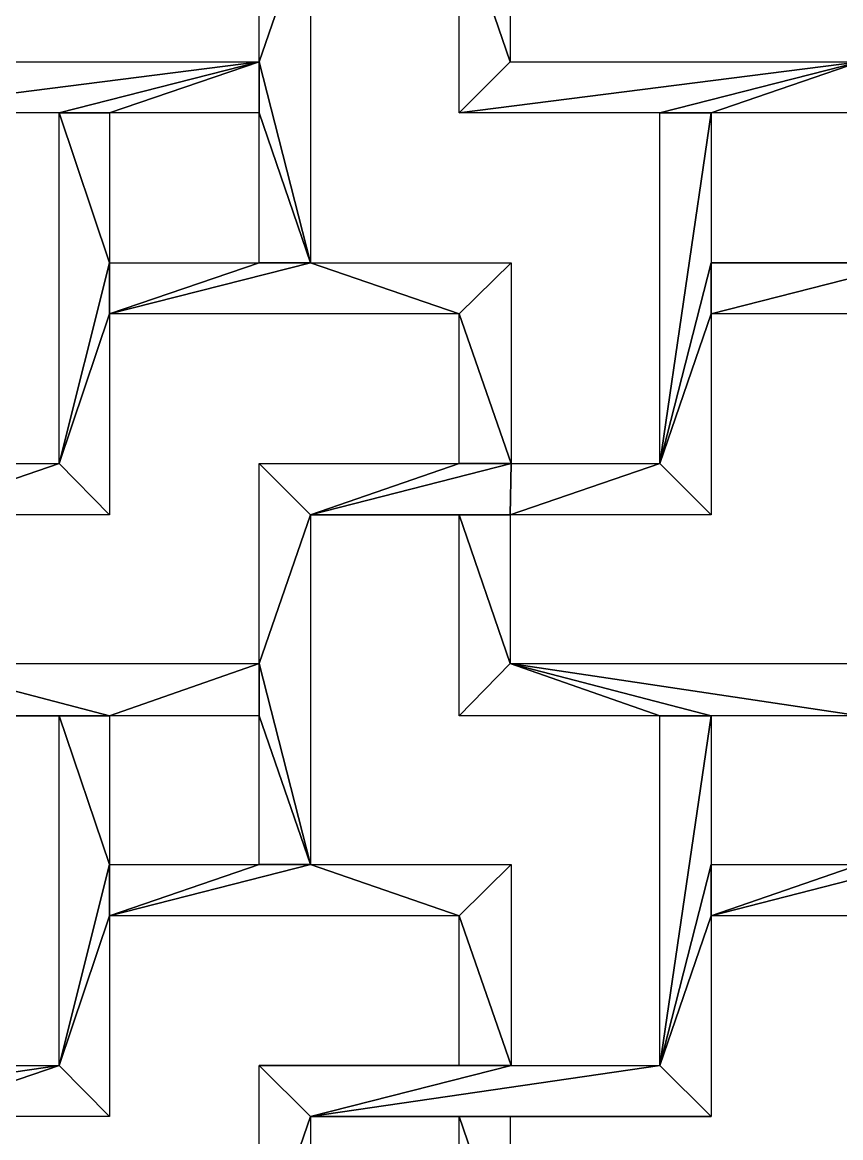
# Model space of a CAD drawing. Header units: centimetres. Extents: x -27.5 to -18.9, y -9.4 to 9.5.
# Drawn here: x -23.354 to -21.449, y -7.088 to -4.494 of the extents above; entities that cross this region are included whole.
import ezdxf

# ---------------------------------------------------------------- set-up
doc = ezdxf.new("R2010")
doc.units = ezdxf.units.CM
doc.header["$MEASUREMENT"] = 0
doc.layers.add('layer 1', color=7, linetype='Continuous')

msp = doc.modelspace()

# ---------------------------------------------------------------- linework, layer by layer
at = {"layer": 'layer 1', "color": 250}
for points in [[(-22.80275, -4.11884), (-22.80275, -4.11884), (-22.80275, -4.5861), (-22.80275, -4.5861), (-22.80275, -4.5861), (-22.80275, -4.5861), (-22.68371, -4.23999), (-22.68371, -4.23999), (-22.68371, -4.23999), (-22.68371, -4.23999), (-22.80275, -4.11884), (-22.80275, -4.11884)], [(-22.80275, -4.11884), (-22.80275, -4.11884), (-22.80275, -4.5861), (-22.80275, -4.5861), (-22.80275, -4.5861), (-22.80275, -4.5861), (-22.68371, -4.23999), (-22.68371, -4.23999), (-22.68371, -4.23999), (-22.68371, -4.23999), (-22.80275, -4.11884), (-22.80275, -4.11884)], [(-22.68371, -4.23999), (-22.68371, -4.23999), (-22.80275, -4.5861), (-22.80275, -4.5861), (-22.80275, -4.5861), (-22.80275, -4.5861), (-22.68371, -5.05341), (-22.68371, -5.05341), (-22.68371, -5.05341), (-22.68371, -5.05341), (-22.68371, -4.23999), (-22.68371, -4.23999)], [(-22.68371, -4.23999), (-22.68371, -4.23999), (-22.80275, -4.5861), (-22.80275, -4.5861), (-22.80275, -4.5861), (-22.80275, -4.5861), (-22.68371, -5.05341), (-22.68371, -5.05341), (-22.68371, -5.05341), (-22.68371, -5.05341), (-22.68371, -4.23999), (-22.68371, -4.23999)], [(-22.33746, -4.23999), (-22.33746, -4.23999), (-22.33746, -4.7051), (-22.33746, -4.7051), (-22.33746, -4.7051), (-22.33746, -4.7051), (-22.21841, -4.5861), (-22.21841, -4.5861), (-22.21841, -4.5861), (-22.21841, -4.5861), (-22.33746, -4.23999), (-22.33746, -4.23999)], [(-22.33746, -4.23999), (-22.33746, -4.23999), (-22.33746, -4.7051), (-22.33746, -4.7051), (-22.33746, -4.7051), (-22.33746, -4.7051), (-22.21841, -4.5861), (-22.21841, -4.5861), (-22.21841, -4.5861), (-22.21841, -4.5861), (-22.33746, -4.23999), (-22.33746, -4.23999)], [(-22.21841, -4.23999), (-22.21841, -4.23999), (-22.33746, -4.23999), (-22.33746, -4.23999), (-22.33746, -4.23999), (-22.33746, -4.23999), (-22.21841, -4.5861), (-22.21841, -4.5861), (-22.21841, -4.5861), (-22.21841, -4.5861), (-22.21841, -4.23999), (-22.21841, -4.23999)], [(-22.21841, -4.23999), (-22.21841, -4.23999), (-22.33746, -4.23999), (-22.33746, -4.23999), (-22.33746, -4.23999), (-22.33746, -4.23999), (-22.21841, -4.5861), (-22.21841, -4.5861), (-22.21841, -4.5861), (-22.21841, -4.5861), (-22.21841, -4.23999), (-22.21841, -4.23999)], [(-22.80275, -4.5861), (-22.80275, -4.5861), (-23.73551, -4.7051), (-23.73551, -4.7051), (-23.73551, -4.7051), (-23.73551, -4.7051), (-23.26805, -4.7051), (-23.26805, -4.7051), (-23.26805, -4.7051), (-23.26805, -4.7051), (-22.80275, -4.5861), (-22.80275, -4.5861)], [(-22.80275, -4.5861), (-22.80275, -4.5861), (-23.73551, -4.7051), (-23.73551, -4.7051), (-23.73551, -4.7051), (-23.73551, -4.7051), (-23.26805, -4.7051), (-23.26805, -4.7051), (-23.26805, -4.7051), (-23.26805, -4.7051), (-22.80275, -4.5861), (-22.80275, -4.5861)], [(-23.6165, -4.5861), (-23.6165, -4.5861), (-23.73551, -4.7051), (-23.73551, -4.7051), (-23.73551, -4.7051), (-23.73551, -4.7051), (-22.80275, -4.5861), (-22.80275, -4.5861), (-22.80275, -4.5861), (-22.80275, -4.5861), (-23.6165, -4.5861), (-23.6165, -4.5861)], [(-23.6165, -4.5861), (-23.6165, -4.5861), (-23.73551, -4.7051), (-23.73551, -4.7051), (-23.73551, -4.7051), (-23.73551, -4.7051), (-22.80275, -4.5861), (-22.80275, -4.5861), (-22.80275, -4.5861), (-22.80275, -4.5861), (-23.6165, -4.5861), (-23.6165, -4.5861)], [(-22.80275, -4.5861), (-22.80275, -4.5861), (-23.26805, -4.7051), (-23.26805, -4.7051), (-23.26805, -4.7051), (-23.26805, -4.7051), (-23.15117, -4.7051), (-23.15117, -4.7051), (-23.15117, -4.7051), (-23.15117, -4.7051), (-22.80275, -4.5861), (-22.80275, -4.5861)], [(-22.80275, -4.5861), (-22.80275, -4.5861), (-23.26805, -4.7051), (-23.26805, -4.7051), (-23.26805, -4.7051), (-23.26805, -4.7051), (-23.15117, -4.7051), (-23.15117, -4.7051), (-23.15117, -4.7051), (-23.15117, -4.7051), (-22.80275, -4.5861), (-22.80275, -4.5861)], [(-22.80275, -4.5861), (-22.80275, -4.5861), (-23.15117, -4.7051), (-23.15117, -4.7051), (-23.15117, -4.7051), (-23.15117, -4.7051), (-22.80275, -4.7051), (-22.80275, -4.7051), (-22.80275, -4.7051), (-22.80275, -4.7051), (-22.80275, -4.5861), (-22.80275, -4.5861)], [(-22.80275, -4.5861), (-22.80275, -4.5861), (-23.15117, -4.7051), (-23.15117, -4.7051), (-23.15117, -4.7051), (-23.15117, -4.7051), (-22.80275, -4.7051), (-22.80275, -4.7051), (-22.80275, -4.7051), (-22.80275, -4.7051), (-22.80275, -4.5861), (-22.80275, -4.5861)], [(-22.80275, -4.5861), (-22.80275, -4.5861), (-22.80275, -4.7051), (-22.80275, -4.7051), (-22.80275, -4.7051), (-22.80275, -4.7051), (-22.68371, -5.05341), (-22.68371, -5.05341), (-22.68371, -5.05341), (-22.68371, -5.05341), (-22.80275, -4.5861), (-22.80275, -4.5861)], [(-22.80275, -4.5861), (-22.80275, -4.5861), (-22.80275, -4.7051), (-22.80275, -4.7051), (-22.80275, -4.7051), (-22.80275, -4.7051), (-22.68371, -5.05341), (-22.68371, -5.05341), (-22.68371, -5.05341), (-22.68371, -5.05341), (-22.80275, -4.5861), (-22.80275, -4.5861)], [(-21.40467, -4.5861), (-21.40467, -4.5861), (-22.33746, -4.7051), (-22.33746, -4.7051), (-22.33746, -4.7051), (-22.33746, -4.7051), (-21.86996, -4.7051), (-21.86996, -4.7051), (-21.86996, -4.7051), (-21.86996, -4.7051), (-21.40467, -4.5861), (-21.40467, -4.5861)], [(-21.40467, -4.5861), (-21.40467, -4.5861), (-22.33746, -4.7051), (-22.33746, -4.7051), (-22.33746, -4.7051), (-22.33746, -4.7051), (-21.86996, -4.7051), (-21.86996, -4.7051), (-21.86996, -4.7051), (-21.86996, -4.7051), (-21.40467, -4.5861), (-21.40467, -4.5861)], [(-22.21841, -4.5861), (-22.21841, -4.5861), (-22.33746, -4.7051), (-22.33746, -4.7051), (-22.33746, -4.7051), (-22.33746, -4.7051), (-21.40467, -4.5861), (-21.40467, -4.5861), (-21.40467, -4.5861), (-21.40467, -4.5861), (-22.21841, -4.5861), (-22.21841, -4.5861)], [(-22.21841, -4.5861), (-22.21841, -4.5861), (-22.33746, -4.7051), (-22.33746, -4.7051), (-22.33746, -4.7051), (-22.33746, -4.7051), (-21.40467, -4.5861), (-21.40467, -4.5861), (-21.40467, -4.5861), (-21.40467, -4.5861), (-22.21841, -4.5861), (-22.21841, -4.5861)], [(-21.40467, -4.5861), (-21.40467, -4.5861), (-21.86996, -4.7051), (-21.86996, -4.7051), (-21.86996, -4.7051), (-21.86996, -4.7051), (-21.75096, -4.7051), (-21.75096, -4.7051), (-21.75096, -4.7051), (-21.75096, -4.7051), (-21.40467, -4.5861), (-21.40467, -4.5861)], [(-21.40467, -4.5861), (-21.40467, -4.5861), (-21.86996, -4.7051), (-21.86996, -4.7051), (-21.86996, -4.7051), (-21.86996, -4.7051), (-21.75096, -4.7051), (-21.75096, -4.7051), (-21.75096, -4.7051), (-21.75096, -4.7051), (-21.40467, -4.5861), (-21.40467, -4.5861)], [(-21.40467, -4.5861), (-21.40467, -4.5861), (-21.75096, -4.7051), (-21.75096, -4.7051), (-21.75096, -4.7051), (-21.75096, -4.7051), (-21.40467, -4.7051), (-21.40467, -4.7051), (-21.40467, -4.7051), (-21.40467, -4.7051), (-21.40467, -4.5861), (-21.40467, -4.5861)], [(-21.40467, -4.5861), (-21.40467, -4.5861), (-21.75096, -4.7051), (-21.75096, -4.7051), (-21.75096, -4.7051), (-21.75096, -4.7051), (-21.40467, -4.7051), (-21.40467, -4.7051), (-21.40467, -4.7051), (-21.40467, -4.7051), (-21.40467, -4.5861), (-21.40467, -4.5861)], [(-23.26805, -4.7051), (-23.26805, -4.7051), (-23.26805, -5.52067), (-23.26805, -5.52067), (-23.26805, -5.52067), (-23.26805, -5.52067), (-23.15117, -5.05341), (-23.15117, -5.05341), (-23.15117, -5.05341), (-23.15117, -5.05341), (-23.26805, -4.7051), (-23.26805, -4.7051)], [(-23.26805, -4.7051), (-23.26805, -4.7051), (-23.26805, -5.52067), (-23.26805, -5.52067), (-23.26805, -5.52067), (-23.26805, -5.52067), (-23.15117, -5.05341), (-23.15117, -5.05341), (-23.15117, -5.05341), (-23.15117, -5.05341), (-23.26805, -4.7051), (-23.26805, -4.7051)], [(-23.15117, -4.7051), (-23.15117, -4.7051), (-23.26805, -4.7051), (-23.26805, -4.7051), (-23.26805, -4.7051), (-23.26805, -4.7051), (-23.15117, -5.05341), (-23.15117, -5.05341), (-23.15117, -5.05341), (-23.15117, -5.05341), (-23.15117, -4.7051), (-23.15117, -4.7051)], [(-23.15117, -4.7051), (-23.15117, -4.7051), (-23.26805, -4.7051), (-23.26805, -4.7051), (-23.26805, -4.7051), (-23.26805, -4.7051), (-23.15117, -5.05341), (-23.15117, -5.05341), (-23.15117, -5.05341), (-23.15117, -5.05341), (-23.15117, -4.7051), (-23.15117, -4.7051)], [(-22.80275, -4.7051), (-22.80275, -4.7051), (-22.80275, -5.05341), (-22.80275, -5.05341), (-22.80275, -5.05341), (-22.80275, -5.05341), (-22.68371, -5.05341), (-22.68371, -5.05341), (-22.68371, -5.05341), (-22.68371, -5.05341), (-22.80275, -4.7051), (-22.80275, -4.7051)], [(-22.80275, -4.7051), (-22.80275, -4.7051), (-22.80275, -5.05341), (-22.80275, -5.05341), (-22.80275, -5.05341), (-22.80275, -5.05341), (-22.68371, -5.05341), (-22.68371, -5.05341), (-22.68371, -5.05341), (-22.68371, -5.05341), (-22.80275, -4.7051), (-22.80275, -4.7051)], [(-21.75096, -4.7051), (-21.75096, -4.7051), (-21.86996, -5.52067), (-21.86996, -5.52067), (-21.86996, -5.52067), (-21.86996, -5.52067), (-21.75096, -5.05341), (-21.75096, -5.05341), (-21.75096, -5.05341), (-21.75096, -5.05341), (-21.75096, -4.7051), (-21.75096, -4.7051)], [(-21.75096, -4.7051), (-21.75096, -4.7051), (-21.86996, -5.52067), (-21.86996, -5.52067), (-21.86996, -5.52067), (-21.86996, -5.52067), (-21.75096, -5.05341), (-21.75096, -5.05341), (-21.75096, -5.05341), (-21.75096, -5.05341), (-21.75096, -4.7051), (-21.75096, -4.7051)], [(-21.86996, -4.7051), (-21.86996, -4.7051), (-21.86996, -5.52067), (-21.86996, -5.52067), (-21.86996, -5.52067), (-21.86996, -5.52067), (-21.75096, -4.7051), (-21.75096, -4.7051), (-21.75096, -4.7051), (-21.75096, -4.7051), (-21.86996, -4.7051), (-21.86996, -4.7051)], [(-21.86996, -4.7051), (-21.86996, -4.7051), (-21.86996, -5.52067), (-21.86996, -5.52067), (-21.86996, -5.52067), (-21.86996, -5.52067), (-21.75096, -4.7051), (-21.75096, -4.7051), (-21.75096, -4.7051), (-21.75096, -4.7051), (-21.86996, -4.7051), (-21.86996, -4.7051)], [(-23.15117, -5.05341), (-23.15117, -5.05341), (-23.26805, -5.52067), (-23.26805, -5.52067), (-23.26805, -5.52067), (-23.26805, -5.52067), (-23.15117, -5.17236), (-23.15117, -5.17236), (-23.15117, -5.17236), (-23.15117, -5.17236), (-23.15117, -5.05341), (-23.15117, -5.05341)], [(-23.15117, -5.05341), (-23.15117, -5.05341), (-23.26805, -5.52067), (-23.26805, -5.52067), (-23.26805, -5.52067), (-23.26805, -5.52067), (-23.15117, -5.17236), (-23.15117, -5.17236), (-23.15117, -5.17236), (-23.15117, -5.17236), (-23.15117, -5.05341), (-23.15117, -5.05341)], [(-22.68371, -5.05341), (-22.68371, -5.05341), (-23.15117, -5.17236), (-23.15117, -5.17236), (-23.15117, -5.17236), (-23.15117, -5.17236), (-22.33746, -5.17236), (-22.33746, -5.17236), (-22.33746, -5.17236), (-22.33746, -5.17236), (-22.68371, -5.05341), (-22.68371, -5.05341)], [(-22.68371, -5.05341), (-22.68371, -5.05341), (-23.15117, -5.17236), (-23.15117, -5.17236), (-23.15117, -5.17236), (-23.15117, -5.17236), (-22.33746, -5.17236), (-22.33746, -5.17236), (-22.33746, -5.17236), (-22.33746, -5.17236), (-22.68371, -5.05341), (-22.68371, -5.05341)], [(-22.80275, -5.05341), (-22.80275, -5.05341), (-23.15117, -5.17236), (-23.15117, -5.17236), (-23.15117, -5.17236), (-23.15117, -5.17236), (-22.68371, -5.05341), (-22.68371, -5.05341), (-22.68371, -5.05341), (-22.68371, -5.05341), (-22.80275, -5.05341), (-22.80275, -5.05341)], [(-22.80275, -5.05341), (-22.80275, -5.05341), (-23.15117, -5.17236), (-23.15117, -5.17236), (-23.15117, -5.17236), (-23.15117, -5.17236), (-22.68371, -5.05341), (-22.68371, -5.05341), (-22.68371, -5.05341), (-22.68371, -5.05341), (-22.80275, -5.05341), (-22.80275, -5.05341)], [(-23.15117, -5.17236), (-23.15117, -5.17236), (-22.80275, -5.05341), (-22.80275, -5.05341), (-22.80275, -5.05341), (-22.80275, -5.05341), (-23.15117, -5.05341), (-23.15117, -5.05341), (-23.15117, -5.05341), (-23.15117, -5.05341), (-23.15117, -5.17236), (-23.15117, -5.17236)], [(-23.15117, -5.17236), (-23.15117, -5.17236), (-22.80275, -5.05341), (-22.80275, -5.05341), (-22.80275, -5.05341), (-22.80275, -5.05341), (-23.15117, -5.05341), (-23.15117, -5.05341), (-23.15117, -5.05341), (-23.15117, -5.05341), (-23.15117, -5.17236), (-23.15117, -5.17236)], [(-22.68371, -5.05341), (-22.68371, -5.05341), (-22.33746, -5.17236), (-22.33746, -5.17236), (-22.33746, -5.17236), (-22.33746, -5.17236), (-22.21625, -5.05341), (-22.21625, -5.05341), (-22.21625, -5.05341), (-22.21625, -5.05341), (-22.68371, -5.05341), (-22.68371, -5.05341)], [(-22.68371, -5.05341), (-22.68371, -5.05341), (-22.33746, -5.17236), (-22.33746, -5.17236), (-22.33746, -5.17236), (-22.33746, -5.17236), (-22.21625, -5.05341), (-22.21625, -5.05341), (-22.21625, -5.05341), (-22.21625, -5.05341), (-22.68371, -5.05341), (-22.68371, -5.05341)], [(-22.21625, -5.05341), (-22.21625, -5.05341), (-22.33746, -5.17236), (-22.33746, -5.17236), (-22.33746, -5.17236), (-22.33746, -5.17236), (-22.21625, -5.52067), (-22.21625, -5.52067), (-22.21625, -5.52067), (-22.21625, -5.52067), (-22.21625, -5.05341), (-22.21625, -5.05341)], [(-22.21625, -5.05341), (-22.21625, -5.05341), (-22.33746, -5.17236), (-22.33746, -5.17236), (-22.33746, -5.17236), (-22.33746, -5.17236), (-22.21625, -5.52067), (-22.21625, -5.52067), (-22.21625, -5.52067), (-22.21625, -5.52067), (-22.21625, -5.05341), (-22.21625, -5.05341)], [(-21.75096, -5.05341), (-21.75096, -5.05341), (-21.86996, -5.52067), (-21.86996, -5.52067), (-21.86996, -5.52067), (-21.86996, -5.52067), (-21.75096, -5.17236), (-21.75096, -5.17236), (-21.75096, -5.17236), (-21.75096, -5.17236), (-21.75096, -5.05341), (-21.75096, -5.05341)], [(-21.75096, -5.05341), (-21.75096, -5.05341), (-21.86996, -5.52067), (-21.86996, -5.52067), (-21.86996, -5.52067), (-21.86996, -5.52067), (-21.75096, -5.17236), (-21.75096, -5.17236), (-21.75096, -5.17236), (-21.75096, -5.17236), (-21.75096, -5.05341), (-21.75096, -5.05341)], [(-21.28566, -5.05341), (-21.28566, -5.05341), (-21.75096, -5.17236), (-21.75096, -5.17236), (-21.75096, -5.17236), (-21.75096, -5.17236), (-20.93721, -5.17236), (-20.93721, -5.17236), (-20.93721, -5.17236), (-20.93721, -5.17236), (-21.28566, -5.05341), (-21.28566, -5.05341)], [(-21.28566, -5.05341), (-21.28566, -5.05341), (-21.75096, -5.17236), (-21.75096, -5.17236), (-21.75096, -5.17236), (-21.75096, -5.17236), (-20.93721, -5.17236), (-20.93721, -5.17236), (-20.93721, -5.17236), (-20.93721, -5.17236), (-21.28566, -5.05341), (-21.28566, -5.05341)], [(-21.75096, -5.05341), (-21.75096, -5.05341), (-21.75096, -5.17236), (-21.75096, -5.17236), (-21.75096, -5.17236), (-21.75096, -5.17236), (-21.28566, -5.05341), (-21.28566, -5.05341), (-21.28566, -5.05341), (-21.28566, -5.05341), (-21.75096, -5.05341), (-21.75096, -5.05341)], [(-21.75096, -5.05341), (-21.75096, -5.05341), (-21.75096, -5.17236), (-21.75096, -5.17236), (-21.75096, -5.17236), (-21.75096, -5.17236), (-21.28566, -5.05341), (-21.28566, -5.05341), (-21.28566, -5.05341), (-21.28566, -5.05341), (-21.75096, -5.05341), (-21.75096, -5.05341)], [(-21.40467, -5.05341), (-21.40467, -5.05341), (-21.75096, -5.05341), (-21.75096, -5.05341), (-21.75096, -5.05341), (-21.75096, -5.05341), (-21.28566, -5.05341), (-21.28566, -5.05341), (-21.28566, -5.05341), (-21.28566, -5.05341), (-21.40467, -5.05341), (-21.40467, -5.05341)], [(-21.40467, -5.05341), (-21.40467, -5.05341), (-21.75096, -5.05341), (-21.75096, -5.05341), (-21.75096, -5.05341), (-21.75096, -5.05341), (-21.28566, -5.05341), (-21.28566, -5.05341), (-21.28566, -5.05341), (-21.28566, -5.05341), (-21.40467, -5.05341), (-21.40467, -5.05341)], [(-23.15117, -5.17236), (-23.15117, -5.17236), (-23.26805, -5.52067), (-23.26805, -5.52067), (-23.26805, -5.52067), (-23.26805, -5.52067), (-23.15117, -5.63962), (-23.15117, -5.63962), (-23.15117, -5.63962), (-23.15117, -5.63962), (-23.15117, -5.17236), (-23.15117, -5.17236)], [(-23.15117, -5.17236), (-23.15117, -5.17236), (-23.26805, -5.52067), (-23.26805, -5.52067), (-23.26805, -5.52067), (-23.26805, -5.52067), (-23.15117, -5.63962), (-23.15117, -5.63962), (-23.15117, -5.63962), (-23.15117, -5.63962), (-23.15117, -5.17236), (-23.15117, -5.17236)], [(-22.33746, -5.17236), (-22.33746, -5.17236), (-22.33746, -5.52067), (-22.33746, -5.52067), (-22.33746, -5.52067), (-22.33746, -5.52067), (-22.21625, -5.52067), (-22.21625, -5.52067), (-22.21625, -5.52067), (-22.21625, -5.52067), (-22.33746, -5.17236), (-22.33746, -5.17236)], [(-22.33746, -5.17236), (-22.33746, -5.17236), (-22.33746, -5.52067), (-22.33746, -5.52067), (-22.33746, -5.52067), (-22.33746, -5.52067), (-22.21625, -5.52067), (-22.21625, -5.52067), (-22.21625, -5.52067), (-22.21625, -5.52067), (-22.33746, -5.17236), (-22.33746, -5.17236)], [(-21.75096, -5.17236), (-21.75096, -5.17236), (-21.86996, -5.52067), (-21.86996, -5.52067), (-21.86996, -5.52067), (-21.86996, -5.52067), (-21.75096, -5.63962), (-21.75096, -5.63962), (-21.75096, -5.63962), (-21.75096, -5.63962), (-21.75096, -5.17236), (-21.75096, -5.17236)], [(-21.75096, -5.17236), (-21.75096, -5.17236), (-21.86996, -5.52067), (-21.86996, -5.52067), (-21.86996, -5.52067), (-21.86996, -5.52067), (-21.75096, -5.63962), (-21.75096, -5.63962), (-21.75096, -5.63962), (-21.75096, -5.63962), (-21.75096, -5.17236), (-21.75096, -5.17236)], [(-23.6165, -5.63962), (-23.6165, -5.63962), (-23.26805, -5.52067), (-23.26805, -5.52067), (-23.26805, -5.52067), (-23.26805, -5.52067), (-23.6165, -5.52067), (-23.6165, -5.52067), (-23.6165, -5.52067), (-23.6165, -5.52067), (-23.6165, -5.63962), (-23.6165, -5.63962)], [(-23.6165, -5.63962), (-23.6165, -5.63962), (-23.26805, -5.52067), (-23.26805, -5.52067), (-23.26805, -5.52067), (-23.26805, -5.52067), (-23.6165, -5.52067), (-23.6165, -5.52067), (-23.6165, -5.52067), (-23.6165, -5.52067), (-23.6165, -5.63962), (-23.6165, -5.63962)], [(-23.26805, -5.52067), (-23.26805, -5.52067), (-23.6165, -5.63962), (-23.6165, -5.63962), (-23.6165, -5.63962), (-23.6165, -5.63962), (-23.15117, -5.63962), (-23.15117, -5.63962), (-23.15117, -5.63962), (-23.15117, -5.63962), (-23.26805, -5.52067), (-23.26805, -5.52067)], [(-22.80275, -5.52067), (-22.80275, -5.52067), (-22.68371, -5.63962), (-22.68371, -5.63962), (-22.68371, -5.63962), (-22.68371, -5.63962), (-22.33746, -5.52067), (-22.33746, -5.52067), (-22.33746, -5.52067), (-22.33746, -5.52067), (-22.80275, -5.52067), (-22.80275, -5.52067)], [(-22.80275, -5.52067), (-22.80275, -5.52067), (-22.68371, -5.63962), (-22.68371, -5.63962), (-22.68371, -5.63962), (-22.68371, -5.63962), (-22.33746, -5.52067), (-22.33746, -5.52067), (-22.33746, -5.52067), (-22.33746, -5.52067), (-22.80275, -5.52067), (-22.80275, -5.52067)], [(-22.80275, -5.52067), (-22.80275, -5.52067), (-22.80275, -5.98577), (-22.80275, -5.98577), (-22.80275, -5.98577), (-22.80275, -5.98577), (-22.68371, -5.63962), (-22.68371, -5.63962), (-22.68371, -5.63962), (-22.68371, -5.63962), (-22.80275, -5.52067), (-22.80275, -5.52067)], [(-22.80275, -5.52067), (-22.80275, -5.52067), (-22.80275, -5.98577), (-22.80275, -5.98577), (-22.80275, -5.98577), (-22.80275, -5.98577), (-22.68371, -5.63962), (-22.68371, -5.63962), (-22.68371, -5.63962), (-22.68371, -5.63962), (-22.80275, -5.52067), (-22.80275, -5.52067)], [(-22.21625, -5.52067), (-22.21625, -5.52067), (-22.68371, -5.63962), (-22.68371, -5.63962), (-22.68371, -5.63962), (-22.68371, -5.63962), (-22.21841, -5.63962), (-22.21841, -5.63962), (-22.21841, -5.63962), (-22.21841, -5.63962), (-22.21625, -5.52067), (-22.21625, -5.52067)], [(-22.21625, -5.52067), (-22.21625, -5.52067), (-22.68371, -5.63962), (-22.68371, -5.63962), (-22.68371, -5.63962), (-22.68371, -5.63962), (-22.21841, -5.63962), (-22.21841, -5.63962), (-22.21841, -5.63962), (-22.21841, -5.63962), (-22.21625, -5.52067), (-22.21625, -5.52067)], [(-22.33746, -5.52067), (-22.33746, -5.52067), (-22.68371, -5.63962), (-22.68371, -5.63962), (-22.68371, -5.63962), (-22.68371, -5.63962), (-22.21625, -5.52067), (-22.21625, -5.52067), (-22.21625, -5.52067), (-22.21625, -5.52067), (-22.33746, -5.52067), (-22.33746, -5.52067)], [(-22.33746, -5.52067), (-22.33746, -5.52067), (-22.68371, -5.63962), (-22.68371, -5.63962), (-22.68371, -5.63962), (-22.68371, -5.63962), (-22.21625, -5.52067), (-22.21625, -5.52067), (-22.21625, -5.52067), (-22.21625, -5.52067), (-22.33746, -5.52067), (-22.33746, -5.52067)], [(-22.21841, -5.63962), (-22.21841, -5.63962), (-21.86996, -5.52067), (-21.86996, -5.52067), (-21.86996, -5.52067), (-21.86996, -5.52067), (-22.21625, -5.52067), (-22.21625, -5.52067), (-22.21625, -5.52067), (-22.21625, -5.52067), (-22.21841, -5.63962), (-22.21841, -5.63962)], [(-22.21841, -5.63962), (-22.21841, -5.63962), (-21.86996, -5.52067), (-21.86996, -5.52067), (-21.86996, -5.52067), (-21.86996, -5.52067), (-22.21625, -5.52067), (-22.21625, -5.52067), (-22.21625, -5.52067), (-22.21625, -5.52067), (-22.21841, -5.63962), (-22.21841, -5.63962)], [(-21.86996, -5.52067), (-21.86996, -5.52067), (-22.21841, -5.63962), (-22.21841, -5.63962), (-22.21841, -5.63962), (-22.21841, -5.63962), (-21.75096, -5.63962), (-21.75096, -5.63962), (-21.75096, -5.63962), (-21.75096, -5.63962), (-21.86996, -5.52067), (-21.86996, -5.52067)], [(-21.86996, -5.52067), (-21.86996, -5.52067), (-22.21841, -5.63962), (-22.21841, -5.63962), (-22.21841, -5.63962), (-22.21841, -5.63962), (-21.75096, -5.63962), (-21.75096, -5.63962), (-21.75096, -5.63962), (-21.75096, -5.63962), (-21.86996, -5.52067), (-21.86996, -5.52067)], [(-22.68371, -5.63962), (-22.68371, -5.63962), (-22.80275, -5.98577), (-22.80275, -5.98577), (-22.80275, -5.98577), (-22.80275, -5.98577), (-22.68371, -6.45303), (-22.68371, -6.45303), (-22.68371, -6.45303), (-22.68371, -6.45303), (-22.68371, -5.63962), (-22.68371, -5.63962)], [(-22.68371, -5.63962), (-22.68371, -5.63962), (-22.80275, -5.98577), (-22.80275, -5.98577), (-22.80275, -5.98577), (-22.80275, -5.98577), (-22.68371, -6.45303), (-22.68371, -6.45303), (-22.68371, -6.45303), (-22.68371, -6.45303), (-22.68371, -5.63962), (-22.68371, -5.63962)], [(-22.21841, -5.63962), (-22.21841, -5.63962), (-22.68371, -5.63962), (-22.68371, -5.63962), (-22.68371, -5.63962), (-22.68371, -5.63962), (-22.33746, -5.63962), (-22.33746, -5.63962), (-22.33746, -5.63962), (-22.33746, -5.63962), (-22.21841, -5.63962), (-22.21841, -5.63962)], [(-22.21841, -5.63962), (-22.21841, -5.63962), (-22.68371, -5.63962), (-22.68371, -5.63962), (-22.68371, -5.63962), (-22.68371, -5.63962), (-22.33746, -5.63962), (-22.33746, -5.63962), (-22.33746, -5.63962), (-22.33746, -5.63962), (-22.21841, -5.63962), (-22.21841, -5.63962)], [(-22.33746, -5.63962), (-22.33746, -5.63962), (-22.33746, -6.10692), (-22.33746, -6.10692), (-22.33746, -6.10692), (-22.33746, -6.10692), (-22.21841, -5.98577), (-22.21841, -5.98577), (-22.21841, -5.98577), (-22.21841, -5.98577), (-22.33746, -5.63962), (-22.33746, -5.63962)], [(-22.33746, -5.63962), (-22.33746, -5.63962), (-22.33746, -6.10692), (-22.33746, -6.10692), (-22.33746, -6.10692), (-22.33746, -6.10692), (-22.21841, -5.98577), (-22.21841, -5.98577), (-22.21841, -5.98577), (-22.21841, -5.98577), (-22.33746, -5.63962), (-22.33746, -5.63962)], [(-22.21841, -5.63962), (-22.21841, -5.63962), (-22.33746, -5.63962), (-22.33746, -5.63962), (-22.33746, -5.63962), (-22.33746, -5.63962), (-22.21841, -5.98577), (-22.21841, -5.98577), (-22.21841, -5.98577), (-22.21841, -5.98577), (-22.21841, -5.63962), (-22.21841, -5.63962)], [(-22.21841, -5.63962), (-22.21841, -5.63962), (-22.33746, -5.63962), (-22.33746, -5.63962), (-22.33746, -5.63962), (-22.33746, -5.63962), (-22.21841, -5.98577), (-22.21841, -5.98577), (-22.21841, -5.98577), (-22.21841, -5.98577), (-22.21841, -5.63962), (-22.21841, -5.63962)], [(-23.6165, -5.98577), (-23.6165, -5.98577), (-23.73551, -6.10692), (-23.73551, -6.10692), (-23.73551, -6.10692), (-23.73551, -6.10692), (-23.15117, -6.10692), (-23.15117, -6.10692), (-23.15117, -6.10692), (-23.15117, -6.10692), (-23.6165, -5.98577), (-23.6165, -5.98577)], [(-23.6165, -5.98577), (-23.6165, -5.98577), (-23.73551, -6.10692), (-23.73551, -6.10692), (-23.73551, -6.10692), (-23.73551, -6.10692), (-23.15117, -6.10692), (-23.15117, -6.10692), (-23.15117, -6.10692), (-23.15117, -6.10692), (-23.6165, -5.98577), (-23.6165, -5.98577)], [(-23.15117, -6.10692), (-23.15117, -6.10692), (-22.80275, -5.98577), (-22.80275, -5.98577), (-22.80275, -5.98577), (-22.80275, -5.98577), (-23.6165, -5.98577), (-23.6165, -5.98577), (-23.6165, -5.98577), (-23.6165, -5.98577), (-23.15117, -6.10692), (-23.15117, -6.10692)], [(-23.15117, -6.10692), (-23.15117, -6.10692), (-22.80275, -5.98577), (-22.80275, -5.98577), (-22.80275, -5.98577), (-22.80275, -5.98577), (-23.6165, -5.98577), (-23.6165, -5.98577), (-23.6165, -5.98577), (-23.6165, -5.98577), (-23.15117, -6.10692), (-23.15117, -6.10692)], [(-22.80275, -5.98577), (-22.80275, -5.98577), (-23.15117, -6.10692), (-23.15117, -6.10692), (-23.15117, -6.10692), (-23.15117, -6.10692), (-22.80275, -6.10692), (-22.80275, -6.10692), (-22.80275, -6.10692), (-22.80275, -6.10692), (-22.80275, -5.98577), (-22.80275, -5.98577)], [(-22.80275, -5.98577), (-22.80275, -5.98577), (-23.15117, -6.10692), (-23.15117, -6.10692), (-23.15117, -6.10692), (-23.15117, -6.10692), (-22.80275, -6.10692), (-22.80275, -6.10692), (-22.80275, -6.10692), (-22.80275, -6.10692), (-22.80275, -5.98577), (-22.80275, -5.98577)], [(-22.80275, -5.98577), (-22.80275, -5.98577), (-22.80275, -6.10692), (-22.80275, -6.10692), (-22.80275, -6.10692), (-22.80275, -6.10692), (-22.68371, -6.45303), (-22.68371, -6.45303), (-22.68371, -6.45303), (-22.68371, -6.45303), (-22.80275, -5.98577), (-22.80275, -5.98577)], [(-22.80275, -5.98577), (-22.80275, -5.98577), (-22.80275, -6.10692), (-22.80275, -6.10692), (-22.80275, -6.10692), (-22.80275, -6.10692), (-22.68371, -6.45303), (-22.68371, -6.45303), (-22.68371, -6.45303), (-22.68371, -6.45303), (-22.80275, -5.98577), (-22.80275, -5.98577)], [(-22.21841, -5.98577), (-22.21841, -5.98577), (-22.33746, -6.10692), (-22.33746, -6.10692), (-22.33746, -6.10692), (-22.33746, -6.10692), (-21.86996, -6.10692), (-21.86996, -6.10692), (-21.86996, -6.10692), (-21.86996, -6.10692), (-22.21841, -5.98577), (-22.21841, -5.98577)], [(-22.21841, -5.98577), (-22.21841, -5.98577), (-22.33746, -6.10692), (-22.33746, -6.10692), (-22.33746, -6.10692), (-22.33746, -6.10692), (-21.86996, -6.10692), (-21.86996, -6.10692), (-21.86996, -6.10692), (-21.86996, -6.10692), (-22.21841, -5.98577), (-22.21841, -5.98577)], [(-22.21841, -5.98577), (-22.21841, -5.98577), (-21.86996, -6.10692), (-21.86996, -6.10692), (-21.86996, -6.10692), (-21.86996, -6.10692), (-21.75096, -6.10692), (-21.75096, -6.10692), (-21.75096, -6.10692), (-21.75096, -6.10692), (-22.21841, -5.98577), (-22.21841, -5.98577)], [(-22.21841, -5.98577), (-22.21841, -5.98577), (-21.86996, -6.10692), (-21.86996, -6.10692), (-21.86996, -6.10692), (-21.86996, -6.10692), (-21.75096, -6.10692), (-21.75096, -6.10692), (-21.75096, -6.10692), (-21.75096, -6.10692), (-22.21841, -5.98577), (-22.21841, -5.98577)], [(-22.21841, -5.98577), (-22.21841, -5.98577), (-21.75096, -6.10692), (-21.75096, -6.10692), (-21.75096, -6.10692), (-21.75096, -6.10692), (-21.40467, -6.10692), (-21.40467, -6.10692), (-21.40467, -6.10692), (-21.40467, -6.10692), (-22.21841, -5.98577), (-22.21841, -5.98577)], [(-22.21841, -5.98577), (-22.21841, -5.98577), (-21.75096, -6.10692), (-21.75096, -6.10692), (-21.75096, -6.10692), (-21.75096, -6.10692), (-21.40467, -6.10692), (-21.40467, -6.10692), (-21.40467, -6.10692), (-21.40467, -6.10692), (-22.21841, -5.98577), (-22.21841, -5.98577)], [(-21.40467, -5.98577), (-21.40467, -5.98577), (-22.21841, -5.98577), (-22.21841, -5.98577), (-22.21841, -5.98577), (-22.21841, -5.98577), (-21.40467, -6.10692), (-21.40467, -6.10692), (-21.40467, -6.10692), (-21.40467, -6.10692), (-21.40467, -5.98577), (-21.40467, -5.98577)], [(-21.40467, -5.98577), (-21.40467, -5.98577), (-22.21841, -5.98577), (-22.21841, -5.98577), (-22.21841, -5.98577), (-22.21841, -5.98577), (-21.40467, -6.10692), (-21.40467, -6.10692), (-21.40467, -6.10692), (-21.40467, -6.10692), (-21.40467, -5.98577), (-21.40467, -5.98577)], [(-23.15117, -6.10692), (-23.15117, -6.10692), (-23.73551, -6.10692), (-23.73551, -6.10692), (-23.73551, -6.10692), (-23.73551, -6.10692), (-23.26805, -6.10692), (-23.26805, -6.10692), (-23.26805, -6.10692), (-23.26805, -6.10692), (-23.15117, -6.10692), (-23.15117, -6.10692)], [(-23.15117, -6.10692), (-23.15117, -6.10692), (-23.73551, -6.10692), (-23.73551, -6.10692), (-23.73551, -6.10692), (-23.73551, -6.10692), (-23.26805, -6.10692), (-23.26805, -6.10692), (-23.26805, -6.10692), (-23.26805, -6.10692), (-23.15117, -6.10692), (-23.15117, -6.10692)], [(-23.26805, -6.10692), (-23.26805, -6.10692), (-23.26805, -6.92029), (-23.26805, -6.92029), (-23.26805, -6.92029), (-23.26805, -6.92029), (-23.15117, -6.45303), (-23.15117, -6.45303), (-23.15117, -6.45303), (-23.15117, -6.45303), (-23.26805, -6.10692), (-23.26805, -6.10692)], [(-23.26805, -6.10692), (-23.26805, -6.10692), (-23.26805, -6.92029), (-23.26805, -6.92029), (-23.26805, -6.92029), (-23.26805, -6.92029), (-23.15117, -6.45303), (-23.15117, -6.45303), (-23.15117, -6.45303), (-23.15117, -6.45303), (-23.26805, -6.10692), (-23.26805, -6.10692)], [(-23.15117, -6.10692), (-23.15117, -6.10692), (-23.26805, -6.10692), (-23.26805, -6.10692), (-23.26805, -6.10692), (-23.26805, -6.10692), (-23.15117, -6.45303), (-23.15117, -6.45303), (-23.15117, -6.45303), (-23.15117, -6.45303), (-23.15117, -6.10692), (-23.15117, -6.10692)], [(-23.15117, -6.10692), (-23.15117, -6.10692), (-23.26805, -6.10692), (-23.26805, -6.10692), (-23.26805, -6.10692), (-23.26805, -6.10692), (-23.15117, -6.45303), (-23.15117, -6.45303), (-23.15117, -6.45303), (-23.15117, -6.45303), (-23.15117, -6.10692), (-23.15117, -6.10692)], [(-22.80275, -6.10692), (-22.80275, -6.10692), (-22.80275, -6.45303), (-22.80275, -6.45303), (-22.80275, -6.45303), (-22.80275, -6.45303), (-22.68371, -6.45303), (-22.68371, -6.45303), (-22.68371, -6.45303), (-22.68371, -6.45303), (-22.80275, -6.10692), (-22.80275, -6.10692)], [(-22.80275, -6.10692), (-22.80275, -6.10692), (-22.80275, -6.45303), (-22.80275, -6.45303), (-22.80275, -6.45303), (-22.80275, -6.45303), (-22.68371, -6.45303), (-22.68371, -6.45303), (-22.68371, -6.45303), (-22.68371, -6.45303), (-22.80275, -6.10692), (-22.80275, -6.10692)], [(-21.75096, -6.10692), (-21.75096, -6.10692), (-21.86996, -6.92029), (-21.86996, -6.92029), (-21.86996, -6.92029), (-21.86996, -6.92029), (-21.75096, -6.45303), (-21.75096, -6.45303), (-21.75096, -6.45303), (-21.75096, -6.45303), (-21.75096, -6.10692), (-21.75096, -6.10692)], [(-21.75096, -6.10692), (-21.75096, -6.10692), (-21.86996, -6.92029), (-21.86996, -6.92029), (-21.86996, -6.92029), (-21.86996, -6.92029), (-21.75096, -6.45303), (-21.75096, -6.45303), (-21.75096, -6.45303), (-21.75096, -6.45303), (-21.75096, -6.10692), (-21.75096, -6.10692)], [(-21.86996, -6.10692), (-21.86996, -6.10692), (-21.86996, -6.92029), (-21.86996, -6.92029), (-21.86996, -6.92029), (-21.86996, -6.92029), (-21.75096, -6.10692), (-21.75096, -6.10692), (-21.75096, -6.10692), (-21.75096, -6.10692), (-21.86996, -6.10692), (-21.86996, -6.10692)], [(-21.86996, -6.10692), (-21.86996, -6.10692), (-21.86996, -6.92029), (-21.86996, -6.92029), (-21.86996, -6.92029), (-21.86996, -6.92029), (-21.75096, -6.10692), (-21.75096, -6.10692), (-21.75096, -6.10692), (-21.75096, -6.10692), (-21.86996, -6.10692), (-21.86996, -6.10692)], [(-23.15117, -6.45303), (-23.15117, -6.45303), (-23.26805, -6.92029), (-23.26805, -6.92029), (-23.26805, -6.92029), (-23.26805, -6.92029), (-23.15117, -6.57203), (-23.15117, -6.57203), (-23.15117, -6.57203), (-23.15117, -6.57203), (-23.15117, -6.45303), (-23.15117, -6.45303)], [(-23.15117, -6.45303), (-23.15117, -6.45303), (-23.26805, -6.92029), (-23.26805, -6.92029), (-23.26805, -6.92029), (-23.26805, -6.92029), (-23.15117, -6.57203), (-23.15117, -6.57203), (-23.15117, -6.57203), (-23.15117, -6.57203), (-23.15117, -6.45303), (-23.15117, -6.45303)], [(-22.68371, -6.45303), (-22.68371, -6.45303), (-23.15117, -6.57203), (-23.15117, -6.57203), (-23.15117, -6.57203), (-23.15117, -6.57203), (-22.33746, -6.57203), (-22.33746, -6.57203), (-22.33746, -6.57203), (-22.33746, -6.57203), (-22.68371, -6.45303), (-22.68371, -6.45303)], [(-22.68371, -6.45303), (-22.68371, -6.45303), (-23.15117, -6.57203), (-23.15117, -6.57203), (-23.15117, -6.57203), (-23.15117, -6.57203), (-22.33746, -6.57203), (-22.33746, -6.57203), (-22.33746, -6.57203), (-22.33746, -6.57203), (-22.68371, -6.45303), (-22.68371, -6.45303)], [(-22.80275, -6.45303), (-22.80275, -6.45303), (-23.15117, -6.57203), (-23.15117, -6.57203), (-23.15117, -6.57203), (-23.15117, -6.57203), (-22.68371, -6.45303), (-22.68371, -6.45303), (-22.68371, -6.45303), (-22.68371, -6.45303), (-22.80275, -6.45303), (-22.80275, -6.45303)], [(-22.80275, -6.45303), (-22.80275, -6.45303), (-23.15117, -6.57203), (-23.15117, -6.57203), (-23.15117, -6.57203), (-23.15117, -6.57203), (-22.68371, -6.45303), (-22.68371, -6.45303), (-22.68371, -6.45303), (-22.68371, -6.45303), (-22.80275, -6.45303), (-22.80275, -6.45303)], [(-23.15117, -6.57203), (-23.15117, -6.57203), (-22.80275, -6.45303), (-22.80275, -6.45303), (-22.80275, -6.45303), (-22.80275, -6.45303), (-23.15117, -6.45303), (-23.15117, -6.45303), (-23.15117, -6.45303), (-23.15117, -6.45303), (-23.15117, -6.57203), (-23.15117, -6.57203)], [(-23.15117, -6.57203), (-23.15117, -6.57203), (-22.80275, -6.45303), (-22.80275, -6.45303), (-22.80275, -6.45303), (-22.80275, -6.45303), (-23.15117, -6.45303), (-23.15117, -6.45303), (-23.15117, -6.45303), (-23.15117, -6.45303), (-23.15117, -6.57203), (-23.15117, -6.57203)], [(-22.68371, -6.45303), (-22.68371, -6.45303), (-22.33746, -6.57203), (-22.33746, -6.57203), (-22.33746, -6.57203), (-22.33746, -6.57203), (-22.21625, -6.45303), (-22.21625, -6.45303), (-22.21625, -6.45303), (-22.21625, -6.45303), (-22.68371, -6.45303), (-22.68371, -6.45303)], [(-22.68371, -6.45303), (-22.68371, -6.45303), (-22.33746, -6.57203), (-22.33746, -6.57203), (-22.33746, -6.57203), (-22.33746, -6.57203), (-22.21625, -6.45303), (-22.21625, -6.45303), (-22.21625, -6.45303), (-22.21625, -6.45303), (-22.68371, -6.45303), (-22.68371, -6.45303)], [(-22.21625, -6.45303), (-22.21625, -6.45303), (-22.33746, -6.57203), (-22.33746, -6.57203), (-22.33746, -6.57203), (-22.33746, -6.57203), (-22.21625, -6.92029), (-22.21625, -6.92029), (-22.21625, -6.92029), (-22.21625, -6.92029), (-22.21625, -6.45303), (-22.21625, -6.45303)], [(-22.21625, -6.45303), (-22.21625, -6.45303), (-22.33746, -6.57203), (-22.33746, -6.57203), (-22.33746, -6.57203), (-22.33746, -6.57203), (-22.21625, -6.92029), (-22.21625, -6.92029), (-22.21625, -6.92029), (-22.21625, -6.92029), (-22.21625, -6.45303), (-22.21625, -6.45303)], [(-21.75096, -6.45303), (-21.75096, -6.45303), (-21.86996, -6.92029), (-21.86996, -6.92029), (-21.86996, -6.92029), (-21.86996, -6.92029), (-21.75096, -6.57203), (-21.75096, -6.57203), (-21.75096, -6.57203), (-21.75096, -6.57203), (-21.75096, -6.45303), (-21.75096, -6.45303)], [(-21.75096, -6.45303), (-21.75096, -6.45303), (-21.86996, -6.92029), (-21.86996, -6.92029), (-21.86996, -6.92029), (-21.86996, -6.92029), (-21.75096, -6.57203), (-21.75096, -6.57203), (-21.75096, -6.57203), (-21.75096, -6.57203), (-21.75096, -6.45303), (-21.75096, -6.45303)], [(-21.28566, -6.45303), (-21.28566, -6.45303), (-21.75096, -6.57203), (-21.75096, -6.57203), (-21.75096, -6.57203), (-21.75096, -6.57203), (-20.93721, -6.57203), (-20.93721, -6.57203), (-20.93721, -6.57203), (-20.93721, -6.57203), (-21.28566, -6.45303), (-21.28566, -6.45303)], [(-21.28566, -6.45303), (-21.28566, -6.45303), (-21.75096, -6.57203), (-21.75096, -6.57203), (-21.75096, -6.57203), (-21.75096, -6.57203), (-20.93721, -6.57203), (-20.93721, -6.57203), (-20.93721, -6.57203), (-20.93721, -6.57203), (-21.28566, -6.45303), (-21.28566, -6.45303)], [(-21.40467, -6.45303), (-21.40467, -6.45303), (-21.75096, -6.57203), (-21.75096, -6.57203), (-21.75096, -6.57203), (-21.75096, -6.57203), (-21.28566, -6.45303), (-21.28566, -6.45303), (-21.28566, -6.45303), (-21.28566, -6.45303), (-21.40467, -6.45303), (-21.40467, -6.45303)], [(-21.40467, -6.45303), (-21.40467, -6.45303), (-21.75096, -6.57203), (-21.75096, -6.57203), (-21.75096, -6.57203), (-21.75096, -6.57203), (-21.28566, -6.45303), (-21.28566, -6.45303), (-21.28566, -6.45303), (-21.28566, -6.45303), (-21.40467, -6.45303), (-21.40467, -6.45303)], [(-21.75096, -6.57203), (-21.75096, -6.57203), (-21.40467, -6.45303), (-21.40467, -6.45303), (-21.40467, -6.45303), (-21.40467, -6.45303), (-21.75096, -6.45303), (-21.75096, -6.45303), (-21.75096, -6.45303), (-21.75096, -6.45303), (-21.75096, -6.57203), (-21.75096, -6.57203)], [(-21.75096, -6.57203), (-21.75096, -6.57203), (-21.40467, -6.45303), (-21.40467, -6.45303), (-21.40467, -6.45303), (-21.40467, -6.45303), (-21.75096, -6.45303), (-21.75096, -6.45303), (-21.75096, -6.45303), (-21.75096, -6.45303), (-21.75096, -6.57203), (-21.75096, -6.57203)], [(-23.15117, -6.57203), (-23.15117, -6.57203), (-23.26805, -6.92029), (-23.26805, -6.92029), (-23.26805, -6.92029), (-23.26805, -6.92029), (-23.15117, -7.03929), (-23.15117, -7.03929), (-23.15117, -7.03929), (-23.15117, -7.03929), (-23.15117, -6.57203), (-23.15117, -6.57203)], [(-23.15117, -6.57203), (-23.15117, -6.57203), (-23.26805, -6.92029), (-23.26805, -6.92029), (-23.26805, -6.92029), (-23.26805, -6.92029), (-23.15117, -7.03929), (-23.15117, -7.03929), (-23.15117, -7.03929), (-23.15117, -7.03929), (-23.15117, -6.57203), (-23.15117, -6.57203)], [(-22.33746, -6.57203), (-22.33746, -6.57203), (-22.33746, -6.92029), (-22.33746, -6.92029), (-22.33746, -6.92029), (-22.33746, -6.92029), (-22.21625, -6.92029), (-22.21625, -6.92029), (-22.21625, -6.92029), (-22.21625, -6.92029), (-22.33746, -6.57203), (-22.33746, -6.57203)], [(-22.33746, -6.57203), (-22.33746, -6.57203), (-22.33746, -6.92029), (-22.33746, -6.92029), (-22.33746, -6.92029), (-22.33746, -6.92029), (-22.21625, -6.92029), (-22.21625, -6.92029), (-22.21625, -6.92029), (-22.21625, -6.92029), (-22.33746, -6.57203), (-22.33746, -6.57203)], [(-21.75096, -6.57203), (-21.75096, -6.57203), (-21.86996, -6.92029), (-21.86996, -6.92029), (-21.86996, -6.92029), (-21.86996, -6.92029), (-21.75096, -7.03929), (-21.75096, -7.03929), (-21.75096, -7.03929), (-21.75096, -7.03929), (-21.75096, -6.57203), (-21.75096, -6.57203)], [(-21.75096, -6.57203), (-21.75096, -6.57203), (-21.86996, -6.92029), (-21.86996, -6.92029), (-21.86996, -6.92029), (-21.86996, -6.92029), (-21.75096, -7.03929), (-21.75096, -7.03929), (-21.75096, -7.03929), (-21.75096, -7.03929), (-21.75096, -6.57203), (-21.75096, -6.57203)], [(-23.26805, -6.92029), (-23.26805, -6.92029), (-24.0818, -7.03929), (-24.0818, -7.03929), (-24.0818, -7.03929), (-24.0818, -7.03929), (-23.6165, -7.03929), (-23.6165, -7.03929), (-23.6165, -7.03929), (-23.6165, -7.03929), (-23.26805, -6.92029), (-23.26805, -6.92029)], [(-23.26805, -6.92029), (-23.26805, -6.92029), (-24.0818, -7.03929), (-24.0818, -7.03929), (-24.0818, -7.03929), (-24.0818, -7.03929), (-23.6165, -7.03929), (-23.6165, -7.03929), (-23.6165, -7.03929), (-23.6165, -7.03929), (-23.26805, -6.92029), (-23.26805, -6.92029)], [(-24.0818, -7.03929), (-24.0818, -7.03929), (-23.26805, -6.92029), (-23.26805, -6.92029), (-23.26805, -6.92029), (-23.26805, -6.92029), (-23.6165, -6.92029), (-23.6165, -6.92029), (-23.6165, -6.92029), (-23.6165, -6.92029), (-24.0818, -7.03929), (-24.0818, -7.03929)], [(-24.0818, -7.03929), (-24.0818, -7.03929), (-23.26805, -6.92029), (-23.26805, -6.92029), (-23.26805, -6.92029), (-23.26805, -6.92029), (-23.6165, -6.92029), (-23.6165, -6.92029), (-23.6165, -6.92029), (-23.6165, -6.92029), (-24.0818, -7.03929), (-24.0818, -7.03929)], [(-23.26805, -6.92029), (-23.26805, -6.92029), (-23.6165, -7.03929), (-23.6165, -7.03929), (-23.6165, -7.03929), (-23.6165, -7.03929), (-23.15117, -7.03929), (-23.15117, -7.03929), (-23.15117, -7.03929), (-23.15117, -7.03929), (-23.26805, -6.92029), (-23.26805, -6.92029)], [(-23.26805, -6.92029), (-23.26805, -6.92029), (-23.6165, -7.03929), (-23.6165, -7.03929), (-23.6165, -7.03929), (-23.6165, -7.03929), (-23.15117, -7.03929), (-23.15117, -7.03929), (-23.15117, -7.03929), (-23.15117, -7.03929), (-23.26805, -6.92029), (-23.26805, -6.92029)], [(-22.80275, -6.92029), (-22.80275, -6.92029), (-22.68371, -7.03929), (-22.68371, -7.03929), (-22.68371, -7.03929), (-22.68371, -7.03929), (-22.21625, -6.92029), (-22.21625, -6.92029), (-22.21625, -6.92029), (-22.21625, -6.92029), (-22.80275, -6.92029), (-22.80275, -6.92029)], [(-22.80275, -6.92029), (-22.80275, -6.92029), (-22.68371, -7.03929), (-22.68371, -7.03929), (-22.68371, -7.03929), (-22.68371, -7.03929), (-22.21625, -6.92029), (-22.21625, -6.92029), (-22.21625, -6.92029), (-22.21625, -6.92029), (-22.80275, -6.92029), (-22.80275, -6.92029)], [(-22.80275, -6.92029), (-22.80275, -6.92029), (-22.80275, -7.38544), (-22.80275, -7.38544), (-22.80275, -7.38544), (-22.80275, -7.38544), (-22.68371, -7.03929), (-22.68371, -7.03929), (-22.68371, -7.03929), (-22.68371, -7.03929), (-22.80275, -6.92029), (-22.80275, -6.92029)], [(-22.80275, -6.92029), (-22.80275, -6.92029), (-22.80275, -7.38544), (-22.80275, -7.38544), (-22.80275, -7.38544), (-22.80275, -7.38544), (-22.68371, -7.03929), (-22.68371, -7.03929), (-22.68371, -7.03929), (-22.68371, -7.03929), (-22.80275, -6.92029), (-22.80275, -6.92029)], [(-22.21625, -6.92029), (-22.21625, -6.92029), (-22.33746, -6.92029), (-22.33746, -6.92029), (-22.33746, -6.92029), (-22.33746, -6.92029), (-22.80275, -6.92029), (-22.80275, -6.92029), (-22.80275, -6.92029), (-22.80275, -6.92029), (-22.21625, -6.92029), (-22.21625, -6.92029)], [(-22.21625, -6.92029), (-22.21625, -6.92029), (-22.33746, -6.92029), (-22.33746, -6.92029), (-22.33746, -6.92029), (-22.33746, -6.92029), (-22.80275, -6.92029), (-22.80275, -6.92029), (-22.80275, -6.92029), (-22.80275, -6.92029), (-22.21625, -6.92029), (-22.21625, -6.92029)], [(-21.86996, -6.92029), (-21.86996, -6.92029), (-22.68371, -7.03929), (-22.68371, -7.03929), (-22.68371, -7.03929), (-22.68371, -7.03929), (-21.75096, -7.03929), (-21.75096, -7.03929), (-21.75096, -7.03929), (-21.75096, -7.03929), (-21.86996, -6.92029), (-21.86996, -6.92029)], [(-21.86996, -6.92029), (-21.86996, -6.92029), (-22.68371, -7.03929), (-22.68371, -7.03929), (-22.68371, -7.03929), (-22.68371, -7.03929), (-21.75096, -7.03929), (-21.75096, -7.03929), (-21.75096, -7.03929), (-21.75096, -7.03929), (-21.86996, -6.92029), (-21.86996, -6.92029)], [(-22.21625, -6.92029), (-22.21625, -6.92029), (-22.68371, -7.03929), (-22.68371, -7.03929), (-22.68371, -7.03929), (-22.68371, -7.03929), (-21.86996, -6.92029), (-21.86996, -6.92029), (-21.86996, -6.92029), (-21.86996, -6.92029), (-22.21625, -6.92029), (-22.21625, -6.92029)], [(-22.21625, -6.92029), (-22.21625, -6.92029), (-22.68371, -7.03929), (-22.68371, -7.03929), (-22.68371, -7.03929), (-22.68371, -7.03929), (-21.86996, -6.92029), (-21.86996, -6.92029), (-21.86996, -6.92029), (-21.86996, -6.92029), (-22.21625, -6.92029), (-22.21625, -6.92029)], [(-22.68371, -7.03929), (-22.68371, -7.03929), (-22.80275, -7.38544), (-22.80275, -7.38544), (-22.80275, -7.38544), (-22.80275, -7.38544), (-22.68371, -7.8527), (-22.68371, -7.8527), (-22.68371, -7.8527), (-22.68371, -7.8527), (-22.68371, -7.03929), (-22.68371, -7.03929)], [(-22.68371, -7.03929), (-22.68371, -7.03929), (-22.80275, -7.38544), (-22.80275, -7.38544), (-22.80275, -7.38544), (-22.80275, -7.38544), (-22.68371, -7.8527), (-22.68371, -7.8527), (-22.68371, -7.8527), (-22.68371, -7.8527), (-22.68371, -7.03929), (-22.68371, -7.03929)], [(-22.68371, -7.03929), (-22.68371, -7.03929), (-22.21841, -7.03929), (-22.21841, -7.03929), (-22.21841, -7.03929), (-22.21841, -7.03929), (-21.75096, -7.03929), (-21.75096, -7.03929), (-21.75096, -7.03929), (-21.75096, -7.03929), (-22.68371, -7.03929), (-22.68371, -7.03929)], [(-22.68371, -7.03929), (-22.68371, -7.03929), (-22.21841, -7.03929), (-22.21841, -7.03929), (-22.21841, -7.03929), (-22.21841, -7.03929), (-21.75096, -7.03929), (-21.75096, -7.03929), (-21.75096, -7.03929), (-21.75096, -7.03929), (-22.68371, -7.03929), (-22.68371, -7.03929)], [(-22.68371, -7.03929), (-22.68371, -7.03929), (-22.33746, -7.03929), (-22.33746, -7.03929), (-22.33746, -7.03929), (-22.33746, -7.03929), (-22.21841, -7.03929), (-22.21841, -7.03929), (-22.21841, -7.03929), (-22.21841, -7.03929), (-22.68371, -7.03929), (-22.68371, -7.03929)], [(-22.68371, -7.03929), (-22.68371, -7.03929), (-22.33746, -7.03929), (-22.33746, -7.03929), (-22.33746, -7.03929), (-22.33746, -7.03929), (-22.21841, -7.03929), (-22.21841, -7.03929), (-22.21841, -7.03929), (-22.21841, -7.03929), (-22.68371, -7.03929), (-22.68371, -7.03929)], [(-22.33746, -7.03929), (-22.33746, -7.03929), (-22.33746, -7.50655), (-22.33746, -7.50655), (-22.33746, -7.50655), (-22.33746, -7.50655), (-22.21841, -7.38544), (-22.21841, -7.38544), (-22.21841, -7.38544), (-22.21841, -7.38544), (-22.33746, -7.03929), (-22.33746, -7.03929)], [(-22.33746, -7.03929), (-22.33746, -7.03929), (-22.33746, -7.50655), (-22.33746, -7.50655), (-22.33746, -7.50655), (-22.33746, -7.50655), (-22.21841, -7.38544), (-22.21841, -7.38544), (-22.21841, -7.38544), (-22.21841, -7.38544), (-22.33746, -7.03929), (-22.33746, -7.03929)], [(-22.21841, -7.03929), (-22.21841, -7.03929), (-22.33746, -7.03929), (-22.33746, -7.03929), (-22.33746, -7.03929), (-22.33746, -7.03929), (-22.21841, -7.38544), (-22.21841, -7.38544), (-22.21841, -7.38544), (-22.21841, -7.38544), (-22.21841, -7.03929), (-22.21841, -7.03929)], [(-22.21841, -7.03929), (-22.21841, -7.03929), (-22.33746, -7.03929), (-22.33746, -7.03929), (-22.33746, -7.03929), (-22.33746, -7.03929), (-22.21841, -7.38544), (-22.21841, -7.38544), (-22.21841, -7.38544), (-22.21841, -7.38544), (-22.21841, -7.03929), (-22.21841, -7.03929)]]:
    msp.add_open_spline(points, degree=3, knots=[0, 0, 0, 0, 0.25, 0.25, 0.25, 0.25, 0.5, 0.5, 0.5, 0.5, 1, 1, 1, 1], dxfattribs=at)

doc.saveas('drawing.dxf')
